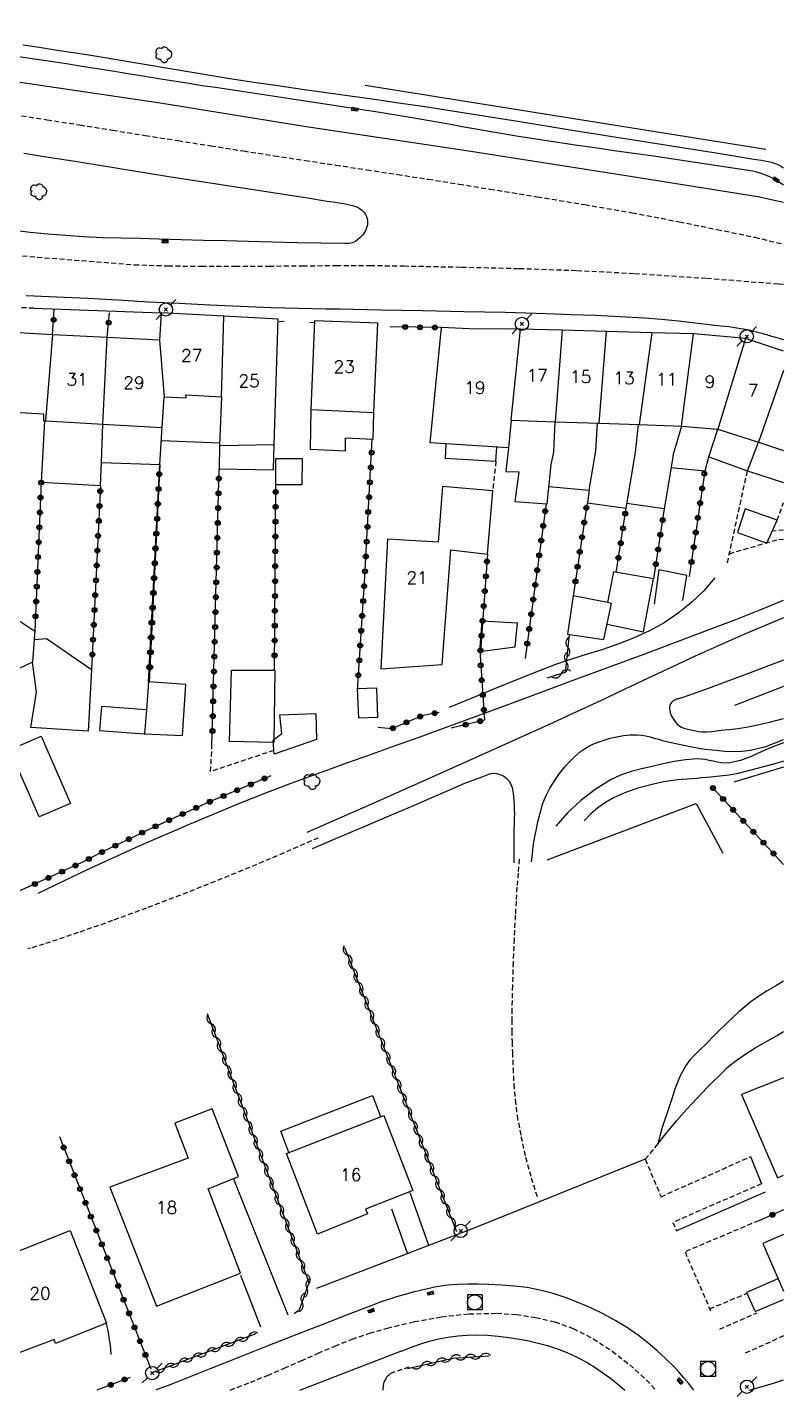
# Model space of a CAD drawing. Header units: millimetres. Extents: x 145000 to 146000, y 142999 to 144002.
# Drawn here: x 145923.7 to 146000, y 142999.3 to 143137.5 of the extents above; entities that cross this region are included whole.
import ezdxf
from ezdxf.enums import TextEntityAlignment as Align

# ---------------------------------------------------------------- set-up
doc = ezdxf.new("R2010")
doc.units = ezdxf.units.MM
doc.linetypes.add('DASHED', pattern=[0.75, 0.5, -0.25])
doc.layers.get('0').update_dxf_attribs({"linetype": 'CONTINUOUS'})
for name, color, linetype in [('W0001', 6, 'DASHED'), ('W0006', 2, 'CONTINUOUS'), ('W0008', 7, 'CONTINUOUS'), ('W0014', 7, 'CONTINUOUS'), ('W0017', 7, 'CONTINUOUS'), ('W0070', 7, 'DASHED'), ('W0071', 7, 'CONTINUOUS'), ('W0101', 7, 'CONTINUOUS'), ('W0104', 1, 'CONTINUOUS'), ('W0112', 1, 'DASHED'), ('W0211', 2, 'CONTINUOUS'), ('W0214', 2, 'CONTINUOUS'), ('W0300', 7, 'CONTINUOUS'), ('W0310', 3, 'CONTINUOUS'), ('W0323', 7, 'CONTINUOUS'), ('W0333', 7, 'CONTINUOUS'), ('W0401', 7, 'CONTINUOUS'), ('W0420', 7, 'CONTINUOUS'), ('W0473', 7, 'CONTINUOUS'), ('W0991', 7, 'CONTINUOUS'), ('W1102', 7, 'CONTINUOUS')]:
    doc.layers.add(name, color=color, linetype=linetype)
doc.styles.get("Standard").update_dxf_attribs({"font": 'romans.shx', "width": 0.85})

# ---------------------------------------------------------------- blocks, each defined once
blk = doc.blocks.new('T401')
for p, q in [((-0.3, 0.3), (0, 0.3)), ((-0.3, -0.25), (-0.3, 0.3)), ((-0.3, 0.15), (0, 0.15)), ((-0.3, 0), (0, 0)), ((0, 0.3), (0, -0.25)), ((-0.3, -0.15), (0, -0.15)), ((-0.3, -0.25), (-0.3, -0.3)), ((-0.3, -0.3), (0, -0.3)), ((0, -0.3), (0, -0.25))]:
    blk.add_line(p, q)
blk = doc.blocks.new('T300')
for p, q in [((-0.8, 0.51), (-0.86, 0.34)), ((-0.86, 0.34), (-0.86, 0.17)), ((-0.86, 0.17), (-0.74, 0.06)), ((-0.69, 0.63), (-0.8, 0.51)), ((-0.8, -0.06), (-0.74, 0.06)), ((-0.74, 0.06), (-0.69, 0.11)), ((-0.57, 0.69), (-0.69, 0.63)), ((-0.46, 0.69), (-0.57, 0.69)), ((-0.29, 0.63), (-0.46, 0.69)), ((-0.29, 0.63), (-0.17, 0.74)), ((-0.23, 0.57), (-0.29, 0.63)), ((-0.17, 0.74), (-0.06, 0.8)), ((-0.06, 0.8), (0.06, 0.8)), ((0.06, 0.8), (0.23, 0.74)), ((0.23, 0.74), (0.34, 0.63)), ((0.34, 0.63), (0.4, 0.51)), ((0.46, 0.46), (0.34, 0.46)), ((0.4, 0.51), (0.4, 0.46)), ((0.57, 0.4), (0.46, 0.46)), ((0.57, 0.4), (0.69, 0.29)), ((0.69, 0.29), (0.74, 0.17)), ((0.74, 0.06), (0.69, -0.17)), ((0.74, 0.17), (0.74, 0.06)), ((-0.8, -0.17), (-0.8, -0.06)), ((-0.8, -0.23), (-0.8, -0.17)), ((-0.74, -0.34), (-0.8, -0.23)), ((-0.69, -0.4), (-0.74, -0.34)), ((-0.51, -0.46), (-0.69, -0.4)), ((-0.4, -0.46), (-0.51, -0.46)), ((-0.4, -0.46), (-0.34, -0.46)), ((-0.34, -0.46), (-0.34, -0.4)), ((-0.34, -0.51), (-0.34, -0.46)), ((-0.29, -0.63), (-0.34, -0.51)), ((-0.17, -0.74), (-0.29, -0.63)), ((-0.06, -0.8), (-0.17, -0.74)), ((0.06, -0.8), (-0.06, -0.8)), ((0.17, -0.74), (0.06, -0.8)), ((0.23, -0.69), (0.17, -0.74)), ((0.29, -0.46), (0.23, -0.46)), ((0.29, -0.63), (0.23, -0.69)), ((0.46, -0.4), (0.29, -0.46)), ((0.34, -0.51), (0.29, -0.63)), ((0.34, -0.51), (0.34, -0.46)), ((0.57, -0.34), (0.46, -0.4)), ((0.63, -0.29), (0.57, -0.34)), ((0.69, -0.17), (0.63, -0.29))]:
    blk.add_line(p, q)
blk = doc.blocks.new('T473')
for p, q in [((-0.166667, 0.166667), (0.166667, -0.166667)), ((-0.166667, -0.166667), (0.166667, 0.166667)), ((0.500001, 0.500001), (1.000002, 1.000002)), ((-1.000002, -1.000002), (-0.500001, -0.500001))]:
    blk.add_line(p, q)
blk.add_ellipse((0, 0), major_axis=(0.471405, 0.471405), ratio=1, start_param=5.4977871438, end_param=11.780972451)
blk = doc.blocks.new('T420')
for p, q in [((0.75, 0.75), (-0.75, 0.75)), ((-0.75, 0.75), (-0.75, -0.75)), ((0.75, 0.75), (0.75, -0.75)), ((0.75, -0.75), (-0.75, -0.75))]:
    blk.add_line(p, q)
blk.add_ellipse((0, 0), major_axis=(-0.53, 0.53), ratio=1, start_param=3.926991, end_param=10.210176)
blk = doc.blocks.new('t323o')
at = {"color": 0, "linetype": 'Continuous'}
for radius in [0.25, 0.15]:
    blk.add_circle((0, 0), radius, dxfattribs=at)
blk = doc.blocks.new('t310o')
at = {"color": 0, "linetype": 'Continuous'}
for centre, start, end in [((-0.5, 0.38), 216.8699, 323.1304), ((0.5, -0.37), 36.8699, 143.1303)]:
    blk.add_arc(centre, 0.625, start, end, dxfattribs=at)

msp = doc.modelspace()

# ---------------------------------------------------------------- linework, layer by layer
at = {"layer": 'W0001'}
for points in [[(145922.36, 143128.73), (145925.66, 143128.21), (145928.97, 143127.69), (145932.27, 143127.16), (145935.58, 143126.63), (145938.88, 143126.11), (145942.19, 143125.58), (145945.49, 143125.06), (145948.6, 143124.58), (145951.71, 143124.1), (145954.82, 143123.63), (145957.93, 143123.16), (145961.04, 143122.69), (145964.14, 143122.21), (145967.25, 143121.72), (145970.36, 143121.21), (145975.14, 143120.44), (145979.93, 143119.65), (145984.71, 143118.83), (145989.48, 143117.91), (145993.28, 143117.14), (145997.08, 143116.35), (146000, 143115.66)], [(145914.95, 143115.11), (145934.47, 143113.58), (145937.87, 143113.47), (145941.27, 143113.42), (145944.67, 143113.42), (145948.07, 143113.44), (145951.46, 143113.47), (145954.86, 143113.5), (145958.26, 143113.5), (145961.66, 143113.46), (145967.49, 143113.34), (145973.32, 143113.2), (145979.14, 143113), (145984.96, 143112.7), (145992.24, 143112.22), (145999.5, 143111.65), (146000, 143111.6)], [(145944.16, 143000), (145946.19, 143000.79), (145947.91, 143001.49), (145949.61, 143002.22), (145951.31, 143002.97), (145953.01, 143003.72), (145954.72, 143004.45), (145956.46, 143005.13), (145958.22, 143005.74), (145960.01, 143006.26), (145962.72, 143006.91), (145965.47, 143007.4), (145968.25, 143007.7), (145971.05, 143007.75), (145973.02, 143007.62), (145974.97, 143007.34), (145976.9, 143006.88), (145978.76, 143006.21), (145980.79, 143005.19), (145982.7, 143003.94), (145984.47, 143002.54), (145986.14, 143001.02), (145987.1, 143000)]]:
    msp.add_lwpolyline(points, dxfattribs=at)
at = {"layer": 'W0006'}
for points in [[(145996.89, 143123.03), (145994.88, 143123.34), (145992.87, 143123.64), (145990.86, 143123.93), (145988.84, 143124.23), (145986.87, 143124.52), (145984.89, 143124.8), (145982.91, 143125.08), (145980.94, 143125.37), (145978.96, 143125.65), (145976.98, 143125.94), (145975.01, 143126.24), (145973.04, 143126.55), (145971.67, 143126.78), (145970.3, 143127.01), (145968.94, 143127.25), (145967.57, 143127.5), (145966.21, 143127.75), (145964.85, 143127.99), (145963.48, 143128.23), (145962.12, 143128.46), (145959.25, 143128.93), (145956.37, 143129.38), (145953.5, 143129.83), (145950.62, 143130.27), (145949.3, 143130.47), (145947.97, 143130.67), (145946.64, 143130.87), (145945.31, 143131.06), (145943.98, 143131.26), (145942.65, 143131.45), (145941.33, 143131.65), (145940, 143131.86), (145938.45, 143132.1), (145936.9, 143132.35), (145935.35, 143132.6), (145933.81, 143132.85), (145932.26, 143133.1), (145930.71, 143133.35), (145929.16, 143133.6), (145927.61, 143133.84), (145924.4, 143134.33), (145921.19, 143134.81)], [(146000, 143121.6), (145999.9, 143121.68), (145999.75, 143121.78), (145999.59, 143121.89), (145999.44, 143121.99), (145999.28, 143122.08), (145999.01, 143122.24), (145998.73, 143122.38), (145998.45, 143122.51), (145998.16, 143122.63), (145997.85, 143122.75), (145997.53, 143122.86), (145997.21, 143122.95), (145996.89, 143123.03)]]:
    msp.add_lwpolyline(points, dxfattribs=at)
at = {"layer": 'W0008'}
for points in [[(145777.73, 143119.29), (145788.9, 143123.86), (145803.39, 143129.37), (145811.75, 143132.11), (145820.04, 143134.46), (145830.02, 143136.54), (145838.69, 143137.82), (145848.97, 143138.81), (145860.12, 143139.35), (145871.98, 143138.89), (145880.19, 143138.16), (145890.17, 143136.98), (145898.82, 143135.75), (145910.61, 143133.9), (145922.71, 143132.03), (145937.08, 143129.91), (145951.62, 143127.58), (145967.99, 143125.1), (145984.12, 143122.58), (145997.39, 143120.47), (146000, 143119.89)], [(145923.33, 143124.85), (145925.8, 143124.45), (145928.27, 143124.05), (145930.75, 143123.65), (145933.22, 143123.25), (145935.7, 143122.86), (145938.17, 143122.46), (145940.14, 143122.16), (145942.11, 143121.85), (145944.08, 143121.54), (145946.05, 143121.24), (145948.02, 143120.94), (145949.99, 143120.63), (145951.96, 143120.32), (145953.93, 143120), (145954.53, 143119.91), (145955.14, 143119.82), (145955.74, 143119.72), (145956.34, 143119.6), (145956.49, 143119.56), (145956.64, 143119.52), (145956.79, 143119.47), (145956.93, 143119.42), (145957.06, 143119.35), (145957.18, 143119.28), (145957.29, 143119.2), (145957.39, 143119.11), (145957.54, 143118.97), (145957.69, 143118.82), (145957.81, 143118.65), (145957.91, 143118.46), (145957.97, 143118.25), (145958, 143118.04), (145958.01, 143117.82), (145957.99, 143117.61), (145957.95, 143117.4), (145957.88, 143117.19), (145957.79, 143117), (145957.67, 143116.81), (145957.49, 143116.55), (145957.28, 143116.32), (145957.04, 143116.11), (145956.78, 143115.93), (145956.62, 143115.85), (145956.45, 143115.8), (145956.28, 143115.76), (145956.1, 143115.73), (145956.02, 143115.73), (145955.93, 143115.73), (145955.85, 143115.73), (145955.76, 143115.73), (145953.32, 143115.75), (145950.87, 143115.8), (145948.42, 143115.87), (145945.98, 143115.93), (145943.72, 143115.98), (145941.47, 143116.04), (145939.21, 143116.09), (145936.96, 143116.16), (145935.06, 143116.21), (145933.16, 143116.25), (145931.25, 143116.31), (145929.35, 143116.41), (145927.55, 143116.53), (145925.75, 143116.67), (145923.95, 143116.84), (145922.15, 143117.08)], [(145961.42, 143003.94), (145962.34, 143004.31), (145963.28, 143004.64), (145964.24, 143004.93), (145965.21, 143005.16), (145966.15, 143005.34), (145967.11, 143005.47), (145968.06, 143005.56), (145969.03, 143005.59), (145970.11, 143005.55), (145971.2, 143005.46), (145972.27, 143005.31), (145973.35, 143005.14), (145974.29, 143004.96), (145975.23, 143004.75), (145976.16, 143004.5), (145977.07, 143004.2), (145977.87, 143003.9), (145978.65, 143003.55), (145979.41, 143003.18), (145980.16, 143002.77), (145980.97, 143002.28), (145981.76, 143001.76), (145982.53, 143001.21), (145983.27, 143000.61), (145983.96, 143000)]]:
    msp.add_lwpolyline(points, dxfattribs=at)
at = {"layer": 'W0014'}
for points in [[(145923.25, 143135.76), (145924.86, 143135.52), (145926.47, 143135.28), (145928.08, 143135.03), (145929.69, 143134.79), (145931.3, 143134.53), (145932.9, 143134.27), (145934.5, 143134), (145936.1, 143133.73), (145937.7, 143133.45), (145939.3, 143133.18), (145940.9, 143132.91), (145942.5, 143132.64), (145944.1, 143132.39), (145946.53, 143132.02), (145948.96, 143131.66), (145951.4, 143131.31), (145953.84, 143130.97), (145956.27, 143130.63), (145958.71, 143130.28), (145961.14, 143129.93), (145963.58, 143129.57), (145968.47, 143128.81), (145973.37, 143128.02), (145978.26, 143127.23), (145983.15, 143126.44), (145986.56, 143125.9), (145989.97, 143125.37), (145993.38, 143124.83), (145996.78, 143124.27), (145997.28, 143124.19), (145997.78, 143124.12), (145998.28, 143124.03), (145998.77, 143123.92), (145999.01, 143123.84), (145999.25, 143123.76), (145999.48, 143123.67), (145999.7, 143123.55), (146000, 143123.37)], [(145923.25, 143135.76), (145924.86, 143135.52), (145926.47, 143135.28), (145928.08, 143135.03), (145929.69, 143134.79), (145931.3, 143134.53), (145932.9, 143134.27), (145934.5, 143134), (145936.1, 143133.73), (145937.7, 143133.45), (145939.3, 143133.18), (145940.9, 143132.91), (145942.5, 143132.64), (145944.1, 143132.39), (145946.53, 143132.02), (145948.96, 143131.66), (145951.4, 143131.31), (145953.84, 143130.97), (145956.27, 143130.63), (145958.71, 143130.28), (145961.14, 143129.93), (145963.58, 143129.57), (145968.47, 143128.81), (145973.37, 143128.02), (145978.26, 143127.23), (145983.15, 143126.44), (145986.56, 143125.9), (145989.97, 143125.37), (145993.38, 143124.83), (145996.78, 143124.27), (145997.28, 143124.19), (145997.78, 143124.12), (145998.28, 143124.03), (145998.77, 143123.92), (145999.01, 143123.84), (145999.25, 143123.76), (145999.48, 143123.67), (145999.7, 143123.55), (146000, 143123.37)], [(145923.56, 143110.49), (145926.65, 143110.35), (145929.74, 143110.19), (145932.82, 143110.02), (145935.91, 143109.85), (145939, 143109.69), (145942.09, 143109.53), (145945.18, 143109.39), (145948.27, 143109.27), (145949.66, 143109.23), (145951.04, 143109.19), (145952.43, 143109.17), (145953.82, 143109.14), (145955.21, 143109.12), (145956.6, 143109.1), (145957.98, 143109.07), (145959.37, 143109.04), (145963.55, 143108.96), (145967.72, 143108.87), (145971.9, 143108.78), (145976.07, 143108.65), (145978.55, 143108.57), (145981.02, 143108.48), (145983.5, 143108.37), (145985.97, 143108.22), (145987.68, 143108.08), (145989.38, 143107.9), (145991.09, 143107.71), (145992.79, 143107.51), (145993.62, 143107.42), (145994.46, 143107.33), (145995.29, 143107.22), (145996.12, 143107.08), (145996.54, 143107), (145996.97, 143106.89), (145997.39, 143106.78), (145997.81, 143106.67), (145997.97, 143106.62), (145998.13, 143106.58), (145998.29, 143106.53), (145998.44, 143106.48), (145998.6, 143106.43), (145998.76, 143106.38), (145998.92, 143106.33), (145999.08, 143106.29), (146000, 143106.03)], [(145924.34, 143109.19), (145937.17, 143108.72)], [(145986.03, 143023.3), (145968.85, 143016.39), (145952.86, 143010.24)], [(145990.93, 143000), (145990.84, 143000.12), (145990.39, 143000.71), (145989.91, 143001.28), (145989.42, 143001.83), (145988.91, 143002.37), (145988.07, 143003.2), (145987.21, 143004.01), (145986.31, 143004.78), (145985.37, 143005.51), (145984.23, 143006.29), (145983.06, 143007), (145981.85, 143007.67), (145980.61, 143008.27), (145979.34, 143008.82), (145978.05, 143009.32), (145976.73, 143009.75), (145975.39, 143010.1), (145974.11, 143010.34), (145972.82, 143010.49), (145971.52, 143010.59), (145970.23, 143010.65), (145969.19, 143010.69), (145968.16, 143010.7), (145967.12, 143010.67), (145966.08, 143010.59), (145965.42, 143010.5), (145964.76, 143010.38), (145964.1, 143010.23), (145963.45, 143010.08), (145962.61, 143009.87), (145961.77, 143009.64), (145960.94, 143009.4), (145960.11, 143009.15), (145959.8, 143009.05), (145959.49, 143008.94), (145959.18, 143008.83), (145958.87, 143008.71)], [(145958.87, 143008.71), (145956.06, 143007.62), (145953.24, 143006.53), (145950.43, 143005.43), (145947.62, 143004.33), (145946.26, 143003.8), (145944.91, 143003.26), (145943.56, 143002.72), (145942.2, 143002.19), (145940.85, 143001.65), (145939.49, 143001.11), (145938.14, 143000.58), (145936.79, 143000.05), (145936.67, 143000)], [(145951.16, 143000), (145961.42, 143003.95)]]:
    msp.add_lwpolyline(points, dxfattribs=at)
at = {"layer": 'W0017'}
for points in [[(145950, 143007.56), (145944.48, 143021.36)], [(145964.2, 143014.58), (145962.3, 143019.9)], [(145989.17, 143016.08), (145998.16, 143020)], [(145960.43, 143018.28), (145962.05, 143013.77)], [(145945.18, 143011.6), (145947.2, 143006.38)], [(145932.15, 143003.61), (145932.09, 143004.17), (145932.02, 143004.73), (145931.94, 143005.29), (145931.85, 143005.84), (145931.79, 143006.14), (145931.72, 143006.43), (145931.65, 143006.72), (145931.58, 143007.02)], [(145996.53, 143000), (145997.36, 143000.23), (145998.98, 143000.71), (146000, 143001.03)]]:
    msp.add_lwpolyline(points, dxfattribs=at)
at = {"layer": 'W0070'}
for points in [[(145953.03, 143055.72), (145949.58, 143054.21), (145946.11, 143052.75), (145942.62, 143051.33), (145939.12, 143049.95), (145935.7, 143048.65), (145932.27, 143047.39), (145928.81, 143046.17), (145925.35, 143045.01), (145923.99, 143044.59), (145923.74, 143044.52)], [(145973.32, 143053.57), (145973.2, 143052.16), (145973.09, 143050.75), (145973, 143049.33), (145972.92, 143047.92), (145972.8, 143045.55), (145972.7, 143043.19), (145972.63, 143040.82), (145972.58, 143038.45), (145972.57, 143037.36), (145972.57, 143036.26), (145972.59, 143035.16), (145972.63, 143034.07), (145972.69, 143032.47), (145972.77, 143030.88), (145972.9, 143029.29), (145973.1, 143027.7), (145973.49, 143025.6), (145973.96, 143023.51), (145974.52, 143021.44), (145975.17, 143019.39)]]:
    msp.add_lwpolyline(points, dxfattribs=at)
at = {"layer": 'W0071'}
for points in [[(146000, 143077.94), (145995.99, 143076.25), (145993.55, 143075.18), (145991.13, 143074.09), (145988.72, 143072.97), (145986.32, 143071.84), (145983.92, 143070.7), (145981.52, 143069.57), (145979.11, 143068.45), (145976.7, 143067.34), (145970.51, 143064.54), (145964.31, 143061.77), (145958.1, 143059.01), (145951.88, 143056.28)], [(146000, 143073.68), (145998.91, 143073.25), (145996.64, 143072.38), (145994.37, 143071.54), (145992.1, 143070.72), (145989.82, 143069.9), (145989.71, 143069.87), (145989.61, 143069.84), (145989.5, 143069.81), (145989.4, 143069.78), (145989.29, 143069.75), (145989.19, 143069.72), (145989.09, 143069.67), (145988.99, 143069.62), (145988.87, 143069.55), (145988.76, 143069.47), (145988.66, 143069.37), (145988.58, 143069.25), (145988.52, 143069.09), (145988.49, 143068.91), (145988.49, 143068.74), (145988.51, 143068.58), (145988.54, 143068.41), (145988.59, 143068.24), (145988.66, 143068.09), (145988.74, 143067.93), (145988.88, 143067.7), (145989.04, 143067.47), (145989.22, 143067.25), (145989.43, 143067.07), (145989.68, 143066.92), (145989.94, 143066.82), (145990.21, 143066.74), (145990.48, 143066.67), (145990.8, 143066.59), (145991.11, 143066.53), (145991.43, 143066.48), (145991.76, 143066.45), (145992.24, 143066.45), (145992.73, 143066.48), (145993.21, 143066.53), (145993.69, 143066.59), (145994.54, 143066.68), (145995.38, 143066.78), (145996.22, 143066.91), (145997.06, 143067.06), (145998.57, 143067.4), (146000, 143067.78)], [(146000, 143073.68), (145998.91, 143073.25), (145996.64, 143072.38), (145994.37, 143071.54), (145992.1, 143070.72), (145989.82, 143069.9), (145989.71, 143069.87), (145989.61, 143069.84), (145989.5, 143069.81), (145989.4, 143069.78), (145989.29, 143069.75), (145989.19, 143069.72), (145989.09, 143069.67), (145988.99, 143069.62), (145988.87, 143069.55), (145988.76, 143069.47), (145988.66, 143069.37), (145988.58, 143069.25), (145988.52, 143069.09), (145988.49, 143068.91), (145988.49, 143068.74), (145988.51, 143068.58), (145988.54, 143068.41), (145988.59, 143068.24), (145988.66, 143068.09), (145988.74, 143067.93), (145988.88, 143067.7), (145989.04, 143067.47), (145989.22, 143067.25), (145989.43, 143067.07), (145989.68, 143066.92), (145989.94, 143066.82), (145990.21, 143066.74), (145990.48, 143066.67), (145990.8, 143066.59), (145991.11, 143066.53), (145991.43, 143066.48), (145991.76, 143066.45), (145992.24, 143066.45), (145992.73, 143066.48), (145993.21, 143066.53), (145993.69, 143066.59), (145994.54, 143066.68), (145995.38, 143066.78), (145996.22, 143066.91), (145997.06, 143067.06), (145998.57, 143067.4), (146000, 143067.78)], [(145974.56, 143053.31), (145974.64, 143054.1), (145974.74, 143054.9), (145974.87, 143055.69), (145975.02, 143056.48), (145975.21, 143057.36), (145975.42, 143058.24), (145975.68, 143059.12), (145976.01, 143059.96), (145976.41, 143060.75), (145976.87, 143061.5), (145977.37, 143062.22), (145977.93, 143062.91), (145978.41, 143063.45), (145978.93, 143063.96), (145979.49, 143064.44), (145980.1, 143064.86), (145980.67, 143065.16), (145981.26, 143065.41), (145981.88, 143065.61), (145982.49, 143065.79), (145983.16, 143065.94), (145983.84, 143066.07), (145984.53, 143066.15), (145985.23, 143066.15), (145985.67, 143066.11), (145986.1, 143066.04), (145986.53, 143065.94), (145986.95, 143065.81), (145987.37, 143065.69), (145987.79, 143065.56), (145988.21, 143065.45), (145988.64, 143065.35), (145989.77, 143065.12), (145990.9, 143064.89), (145992.04, 143064.7), (145993.18, 143064.57), (145994.04, 143064.5), (145994.91, 143064.46), (145995.78, 143064.47), (145996.65, 143064.57), (145998.22, 143064.97), (145999.75, 143065.55), (146000, 143065.67)], [(145952.47, 143054.66), (145955.04, 143055.76), (145957.61, 143056.86), (145960.18, 143057.95), (145962.75, 143059.04), (145964.44, 143059.78), (145966.13, 143060.53), (145967.83, 143061.26), (145969.57, 143061.89), (145969.91, 143062.02), (145970.26, 143062.15), (145970.63, 143062.25), (145971.02, 143062.24), (145971.4, 143062.14), (145971.76, 143061.96), (145972.07, 143061.72), (145972.32, 143061.41), (145972.6, 143060.83), (145972.72, 143060.2), (145972.76, 143059.57), (145972.79, 143058.97), (145972.82, 143058.58), (145972.83, 143058.18), (145972.82, 143057.79), (145972.81, 143057.4), (145972.8, 143057.01), (145972.78, 143056.62), (145972.77, 143056.23), (145972.76, 143055.84), (145972.76, 143055.18), (145972.76, 143054.53), (145972.76, 143053.88), (145972.76, 143053.22)]]:
    msp.add_lwpolyline(points, dxfattribs=at)
at = {"layer": 'W0101'}
for points in [[(145937.17, 143108.72), (145937.02, 143105.95)], [(145943.49, 143108.38), (145937.17, 143108.72)], [(145948.99, 143108.08), (145943.49, 143108.38)], [(145948.6, 143095.43), (145948.99, 143108.08)], [(145926.24, 143106.52), (145919.85, 143106.86), (145919.27, 143098.87), (145925.32, 143098.52), (145925.29, 143097.83), (145925.54, 143097.82)], [(145952.67, 143107.92), (145952.28, 143098.96), (145958.66, 143098.66)], [(145959.04, 143107.69), (145952.67, 143107.92)], [(145958.66, 143098.66), (145959.04, 143107.69)], [(145972.2, 143095.09), (145964.33, 143095.6), (145965.46, 143107.23)], [(145973.4, 143107.06), (145968.3, 143107.12), (145965.46, 143107.23)], [(145977.66, 143106.96), (145973.42, 143107.08), (145973.4, 143107.06)], [(145982.12, 143106.84), (145977.66, 143106.96)], [(145986.71, 143106.71), (145982.12, 143106.84)], [(145990.95, 143106.59), (145986.71, 143106.71)], [(145931.74, 143106.23), (145926.24, 143106.52)], [(145937.02, 143105.95), (145931.74, 143106.23)], [(145996.14, 143106.12), (145990.95, 143106.59)], [(146000, 143104.87), (145996.14, 143106.12)], [(145931.29, 143097.48), (145937.29, 143097.14), (145937.48, 143100.24)], [(145937.48, 143100.24), (145939.71, 143100.14), (145939.66, 143100.45), (145943.26, 143100.24)], [(145943.26, 143100.24), (145943.08, 143095.35)], [(145925.54, 143097.82), (145931.29, 143097.48)], [(145972.49, 143097.88), (145972.22, 143095.09)], [(145972.48, 143097.88), (145976.94, 143097.73)], [(145976.94, 143097.73), (145981.37, 143097.58)], [(145981.37, 143097.58), (145985.41, 143097.45)], [(145985.41, 143097.45), (145989.71, 143097.3)], [(145989.71, 143097.3), (145993.36, 143096.98)], [(145993.36, 143096.98), (145997.45, 143095.66)], [(145997.45, 143095.66), (146000, 143094.84)], [(145943.08, 143095.35), (145948.6, 143095.43)], [(146000, 143031.53), (145995.75, 143029.82)], [(145995.75, 143029.82), (145999.38, 143021.42), (146000, 143021.69)], [(146000, 143015.72), (145997.89, 143014.79), (146000, 143009.98)]]:
    msp.add_lwpolyline(points, dxfattribs=at)
for points in [[(145970.64, 143090.77), (145965.58, 143091.21), (145965.15, 143085.59), (145960.01, 143085.87), (145959.36, 143072.79), (145965.54, 143073.23), (145966.4, 143084.79), (145970.12, 143084.36)], [(145932, 143020.48), (145936.72, 143008.47), (145945.18, 143011.79), (145941.94, 143020.33), (145945, 143021.57), (145942.34, 143028.4), (145938.57, 143026.95), (145939.9, 143023.41)], [(145949.82, 143023.89), (145959.64, 143027.73), (145962.59, 143020.14), (145957.79, 143018.27), (145958, 143017.79), (145952.96, 143015.73)], [(145928, 143016.1), (145931.66, 143006.76), (145926.53, 143004.71), (145926.38, 143005.12), (145921.95, 143003.44), (145921.45, 143004.78), (145921.09, 143004.7), (145919.69, 143008.11), (145920.02, 143008.3), (145918.4, 143012.32)]]:
    msp.add_lwpolyline(points, close=True, dxfattribs=at)
at = {"layer": 'W0104'}
for points in [[(145952.28, 143098.96), (145952.21, 143094.97), (145955.8, 143094.81), (145955.8, 143096.1), (145958.56, 143095.98)], [(145958.56, 143095.98), (145958.66, 143098.66)], [(145925.42, 143097.8), (145925.07, 143091.64), (145931.06, 143091.29), (145931.15, 143093.62), (145937.04, 143093.43), (145937.29, 143097.14)], [(145931.15, 143093.62), (145931.29, 143097.48)], [(145972.22, 143095.09), (145971.98, 143092.7), (145973.27, 143092.69), (145972.87, 143089.67), (145976.13, 143089.44), (145976.53, 143093.43), (145976.81, 143094.66), (145976.94, 143097.73)], [(145976.3, 143091.18), (145980.37, 143090.83), (145981.04, 143094.79), (145981.23, 143097.59)], [(145980.37, 143090.83), (145980.2, 143089.54), (145984.1, 143089), (145985.05, 143094.62), (145985.36, 143097.45)], [(145989.71, 143097.3), (145988.83, 143094.34), (145988.84, 143094.35), (145987.96, 143088.94), (145984.18, 143089.48)], [(145988.64, 143093.12), (145992.07, 143092.78), (145992.45, 143094.18), (145993.36, 143096.98)], [(145937.2, 143095.84), (145943.09, 143095.62)], [(145992.45, 143094.18), (145996.34, 143092.77), (145997.45, 143095.66)], [(145943.08, 143095.35), (145943.08, 143095.34), (145943.03, 143092.97), (145948.53, 143092.89), (145948.6, 143095.43)], [(145965.92, 143095.49), (145965.84, 143094.05)], [(145965.84, 143094.05), (145970.96, 143093.74), (145971.06, 143095.16)], [(145996.34, 143092.77), (146000, 143091.6)], [(145986.31, 143078.87), (145986.87, 143081.88), (145982.82, 143082.57), (145982.23, 143079.5), (145978.77, 143080.15), (145978.18, 143076.28), (145981.86, 143075.77), (145982.64, 143079.38)], [(145989.83, 143079.69), (145990.23, 143082.21), (145987.42, 143082.78), (145986.93, 143079.33)], [(145982.64, 143079.38), (145982.23, 143079.5)], [(145982.19, 143077.3), (145985.86, 143076.54), (145986.31, 143078.87)], [(145924.37, 143075.77), (145925.62, 143075.84), (145930.16, 143072.74), (145929.83, 143066.5), (145924.04, 143066.86), (145924.6, 143070.43), (145924.21, 143073.47)], [(145935.71, 143068.64), (145935.5, 143066.25), (145935.43, 143066.2)], [(145950.08, 143023.99), (145949.26, 143026.14), (145958.52, 143029.73), (145959.33, 143027.6)], [(145999.43, 143011.24), (145996.27, 143009.85), (145997.12, 143007.95), (146000, 143009.15)]]:
    msp.add_lwpolyline(points, dxfattribs=at)
for points in [[(145948.74, 143091.38), (145948.75, 143094.03), (145951.4, 143094.02), (145951.39, 143091.37)], [(145999.35, 143087.79), (145996.13, 143088.93), (145995.34, 143086.55), (145998.32, 143085.49)], [(145919.94, 143079.57), (145924.44, 143076.59), (145924.37, 143075.77), (145924.21, 143073.47), (145922.29, 143072.57), (145917.51, 143075.81)], [(145973.15, 143077.42), (145969.56, 143077.61), (145969.3, 143074.55), (145972.9, 143075.01)], [(145948.64, 143072.65), (145948.54, 143065.37), (145944.09, 143065.47), (145944.27, 143072.66)], [(145930.96, 143066.57), (145935.48, 143066.25), (145935.5, 143066.25), (145939.33, 143066.07), (145939.67, 143071.22), (145935.91, 143071.47), (145935.71, 143068.64), (145931.17, 143069)], [(145959.06, 143067.92), (145958.94, 143070.84), (145956.96, 143070.77), (145957.08, 143067.84)], [(145948.6, 143064.19), (145948.48, 143065.59), (145949.37, 143066.26), (145949.15, 143068.14), (145952.79, 143068.28), (145952.87, 143065.66)], [(145925.08, 143066), (145928.02, 143059.22), (145924.86, 143057.85), (145921.92, 143064.63)]]:
    msp.add_lwpolyline(points, close=True, dxfattribs=at)
at = {"layer": 'W0112'}
for points in [[(145924.33, 143109.19), (145917.53, 143109.46), (145916.48, 143108.06), (145916.33, 143106.83)], [(145949.6, 143107.84), (145948.98, 143107.82)], [(145952.62, 143107.7), (145952.17, 143107.74)], [(145970.96, 143093.74), (145970.64, 143090.79)], [(145996.32, 143092.77), (145994.29, 143083.49)], [(145999.35, 143087.79), (146000, 143089.58)], [(146000, 143086.78), (145998.86, 143086.69)], [(146000, 143085.86), (145999.29, 143085.79), (145994.48, 143084.38)], [(145948.55, 143064.56), (145942.17, 143062.44), (145942.31, 143065.02)], [(145987.3, 143024.85), (145986.03, 143023.3), (145987.63, 143019.51)], [(145987.64, 143019.52), (145996.66, 143023.56)], [(145997.76, 143020.82), (145988.82, 143016.92)], [(145988.83, 143016.93), (145989.18, 143016.08)], [(145997.49, 143017.1), (145990.05, 143013.96)], [(145990.05, 143013.95), (145992.64, 143007.97)], [(145992.54, 143008.21), (145996.3, 143009.77)], [(145993.55, 143006.15), (145997.33, 143007.8)], [(146000, 143005.47), (145995.9, 143003.62)], [(145960.48, 143001.74), (145960.29, 143001.63), (145960.12, 143001.49), (145959.97, 143001.33), (145959.84, 143001.15), (145959.72, 143000.92), (145959.63, 143000.67), (145959.58, 143000.41), (145959.55, 143000.15), (145959.55, 143000)], [(145962.18, 143002.31), (145960.46, 143001.74)]]:
    msp.add_lwpolyline(points, dxfattribs=at)
at = {"layer": 'W0211'}
for points in [[(145924.77, 143050.17), (145929.82, 143052.57), (145934.91, 143054.89), (145940.03, 143057.13), (145945.2, 143059.27), (145947.75, 143060.29), (145950.31, 143061.26), (145952.88, 143062.21), (145955.46, 143063.14), (145958.04, 143064.06), (145960.63, 143064.98), (145963.21, 143065.91), (145965.78, 143066.85), (145972.46, 143069.31), (145979.14, 143071.77), (145985.81, 143074.25), (145992.48, 143076.76), (145995.17, 143077.79), (145997.86, 143078.85), (146000, 143079.71)], [(146000, 143065.33), (145998.74, 143064.84), (145997.73, 143064.41), (145996.72, 143063.94), (145995.66, 143063.54), (145994.57, 143063.3), (145994.14, 143063.28), (145993.72, 143063.31), (145993.31, 143063.38), (145992.9, 143063.46), (145992.49, 143063.55), (145992.09, 143063.63), (145991.67, 143063.69), (145991.26, 143063.7), (145990.11, 143063.62), (145988.97, 143063.45), (145987.85, 143063.21), (145986.74, 143062.95), (145985.67, 143062.69), (145984.6, 143062.42), (145983.54, 143062.07), (145982.54, 143061.6), (145980.99, 143060.63), (145979.54, 143059.52), (145978.21, 143058.28), (145977.01, 143056.91)], [(145987.3, 143024.85), (145988.26, 143026.03), (145989.24, 143027.2), (145990.24, 143028.34), (145991.26, 143029.47), (145991.8, 143030.05), (145992.35, 143030.62), (145992.91, 143031.18), (145993.48, 143031.73), (145993.87, 143032.1), (145994.25, 143032.48), (145994.65, 143032.84), (145995.07, 143033.18), (145996.08, 143033.88), (145997.14, 143034.53), (145998.21, 143035.14), (145999.27, 143035.76), (146000, 143036.19)]]:
    msp.add_lwpolyline(points, dxfattribs=at)
at = {"layer": 'W0214'}
for points in [[(146000, 143063.49), (145999.11, 143063.19), (145995.42, 143062.22), (145994.5, 143062.06), (145993.57, 143061.95), (145992.64, 143061.87), (145991.71, 143061.78), (145991.23, 143061.73), (145990.75, 143061.69), (145990.27, 143061.66), (145989.79, 143061.63), (145989.31, 143061.59), (145988.83, 143061.54), (145988.35, 143061.47), (145987.88, 143061.39), (145986.59, 143061.1), (145985.3, 143060.76), (145984.04, 143060.33), (145982.83, 143059.78), (145982.01, 143059.3), (145981.24, 143058.75), (145980.52, 143058.13), (145979.86, 143057.46)], [(146000, 143041.28), (145999.2, 143040.81), (145998.34, 143040.3), (145997.5, 143039.76), (145996.68, 143039.18), (145995.47, 143038.17), (145994.32, 143037.09), (145993.2, 143035.98), (145992.09, 143034.86), (145991.58, 143034.37), (145991.06, 143033.87), (145990.56, 143033.35), (145990.13, 143032.76), (145989.53, 143031.65), (145989.07, 143030.48), (145988.67, 143029.28), (145988.28, 143028.1), (145988.01, 143027.3), (145987.75, 143026.49), (145987.52, 143025.67), (145987.3, 143024.85)]]:
    msp.add_lwpolyline(points, dxfattribs=at)
at = {"layer": 'W0300'}
for points in [[(145998.2, 143125.2), (145957.77, 143131.68)], [(145993.07, 143081.98), (145991.94, 143080.68), (145990.71, 143079.48), (145989.37, 143078.4), (145987.94, 143077.44), (145986.46, 143076.62), (145984.93, 143075.92), (145983.36, 143075.31), (145981.76, 143074.76), (145980.17, 143074.26), (145978.58, 143073.76), (145976.99, 143073.22), (145975.43, 143072.64), (145973.13, 143071.72), (145970.83, 143070.79), (145968.54, 143069.85), (145966.25, 143068.89)], [(146000, 143071), (145995.05, 143069.11)], [(146000, 143062.88), (145994.97, 143061.35)], [(145976.13, 143053.52), (145991.19, 143059.2), (145993.88, 143054.19)]]:
    msp.add_lwpolyline(points, dxfattribs=at)
at = {"layer": 'W0310'}
for points in [[(145978.35, 143076.22), (145977.95, 143072.41), (145976.11, 143071.85)], [(145955.7, 143044.68), (145966.97, 143016)], [(145941.82, 143038.02), (145952.08, 143010.87), (145951.11, 143008.06), (145950.59, 143007.69)], [(145946.72, 143005.67), (145936.17, 143001.71)], [(145962.03, 143002.18), (145966.65, 143003.24), (145970.24, 143003.47)]]:
    msp.add_lwpolyline(points, dxfattribs=at)
at = {"layer": 'W0323'}
for points in [[(145926.23, 143106.52), (145926.39, 143109.01)], [(145931.73, 143106.23), (145931.98, 143108.71)], [(145965.46, 143107.23), (145960.3, 143107.31)], [(145956.98, 143070.65), (145957.69, 143081.5), (145958.49, 143095.98)], [(145935.9, 143071.46), (145937.04, 143093.43)], [(145937.04, 143093.43), (145935.98, 143071.46)], [(145942.31, 143065.02), (145943.03, 143092.97)], [(145925.07, 143091.64), (145924.44, 143076.59)], [(145992.04, 143092.76), (145990.48, 143082.1)], [(145931.06, 143091.29), (145930.16, 143072.74)], [(145948.62, 143072.65), (145948.74, 143091.39)], [(145976.04, 143089.45), (145973.93, 143073.85)], [(145980.16, 143089.52), (145978.77, 143080.15)], [(145983.1, 143082.52), (145984.1, 143089)], [(145987.96, 143088.94), (145986.87, 143081.88)], [(145970.12, 143084.36), (145969.36, 143074.09), (145969.82, 143067.63), (145966.45, 143066.8)], [(145965.24, 143068.4), (145963.58, 143068.1), (145960.44, 143066.75), (145959.08, 143066.87)], [(145948.25, 143061.98), (145941.99, 143059.34), (145936.31, 143056.76), (145931.27, 143054.33), (145929.12, 143053.2), (145916.59, 143047.53), (145912.08, 143045.66)], [(145992.87, 143060.77), (146000, 143053.05)], [(145926.91, 143025.59), (145936.14, 143002.15)], [(146000, 143018.19), (145997.49, 143017.1)], [(145934.05, 143001.28), (145930.69, 143000)]]:
    msp.add_lwpolyline(points, dxfattribs=at)
at = {"layer": 'W0333'}
msp.add_lwpolyline([(145996.67, 143023.56), (145997.76, 143020.82)], dxfattribs=at)
at = {"layer": 'W1102'}
for points in [[(145943.26, 143100.24), (145943.49, 143108.38)], [(145973.42, 143107.08), (145972.48, 143097.88)], [(145977.66, 143106.96), (145976.95, 143097.73)], [(145981.37, 143097.58), (145982.12, 143106.84)], [(145986.71, 143106.71), (145985.41, 143097.45)], [(145925.54, 143097.82), (145926.24, 143106.52)], [(145931.29, 143097.48), (145931.74, 143106.23)], [(145937.02, 143105.95), (145937.48, 143100.24)], [(145989.71, 143097.3), (145990.92, 143106.59)], [(145996.14, 143106.12), (145993.36, 143096.98)], [(146000, 143102.92), (145997.45, 143095.66)]]:
    msp.add_lwpolyline(points, dxfattribs=at)

# ---------------------------------------------------------------- block references
at = {"layer": 'W0300'}
for p in [(145937.49, 143134.76), (145924.87, 143120.93), (145952.45, 143061.4)]:
    msp.add_blockref('T300', p, dxfattribs=at)
at = {"layer": 'W0310'}
for p, rotation in [((145978.22, 143074.97), 263.922169376711), ((145978.06, 143073.48), 263.922169376711), ((145977.54, 143072.29), 196.8247238155389), ((145956, 143043.92), 291.4540410298855), ((145956.55, 143042.53), 291.4540410298855), ((145957.09, 143041.13), 291.4540410298855), ((145957.64, 143039.73), 291.4540410298855), ((145958.19, 143038.34), 291.4540410298855), ((145942.22, 143036.96), 290.6974617905217), ((145958.74, 143036.94), 291.4540410298855), ((145942.75, 143035.56), 290.6974617905217), ((145959.29, 143035.55), 291.4540410298855), ((145943.28, 143034.15), 290.6974617905217), ((145959.84, 143034.15), 291.4540410298855), ((145943.81, 143032.75), 290.6974617905217), ((145960.39, 143032.75), 291.4540410298855), ((145944.34, 143031.35), 290.6974617905217), ((145960.94, 143031.36), 291.4540410298855), ((145944.87, 143029.94), 290.6974617905217), ((145961.48, 143029.96), 291.4540410298855), ((145945.4, 143028.54), 290.6974617905217), ((145962.03, 143028.57), 291.4540410298855), ((145945.93, 143027.14), 290.6974617905217), ((145962.58, 143027.17), 291.4540410298855), ((145946.46, 143025.73), 290.6974617905217), ((145963.13, 143025.77), 291.4540410298855), ((145946.99, 143024.33), 290.6974617905217), ((145963.68, 143024.38), 291.4540410298855), ((145947.52, 143022.93), 290.6974617905217), ((145964.23, 143022.98), 291.4540410298855), ((145948.05, 143021.52), 290.6974617905217), ((145964.78, 143021.59), 291.4540410298855), ((145948.58, 143020.12), 290.6974617905217), ((145965.32, 143020.19), 291.4540410298855), ((145949.11, 143018.72), 290.6974617905217), ((145965.87, 143018.79), 291.4540410298855), ((145949.64, 143017.31), 290.6974617905217), ((145966.42, 143017.4), 291.4540410298855), ((145950.17, 143015.91), 290.6974617905217), ((145950.7, 143014.51), 290.6974617905217), ((145951.24, 143013.1), 290.6974617905217), ((145951.77, 143011.7), 290.6974617905217), ((145951.88, 143010.29), 250.8875679426577), ((145951.39, 143008.87), 250.8875679426577), ((145946, 143005.4), 200.5584262934708), ((145941.79, 143003.82), 200.5584262934708), ((145943.19, 143004.35), 200.5584262934708), ((145944.6, 143004.87), 200.5584262934708), ((145938.98, 143002.77), 200.5584262934708), ((145940.38, 143003.29), 200.5584262934708), ((145963.49, 143002.51), 12.97468026092822), ((145964.96, 143002.85), 12.97468026092822), ((145966.42, 143003.19), 12.97468026092822), ((145967.91, 143003.32), 3.600167066326041), ((145969.41, 143003.41), 3.600167066326041), ((145937.57, 143002.24), 200.5584262934708)]:
    msp.add_blockref('t310o', p, dxfattribs=dict(at, rotation=rotation))
at = {"layer": 'W0323'}
for p, rotation in [((145926.33, 143108.02), 86.34631443553315), ((145931.88, 143107.73), 84.19988586673034), ((145961.8, 143107.29), 179.0657311371318), ((145963.3, 143107.26), 179.0657311371318), ((145964.8, 143107.24), 179.0657311371318), ((145958.42, 143094.61), 86.81008903839529), ((145958.34, 143093.11), 86.81008903839529), ((145925.07, 143091.58), 267.6186472567083), ((145936.99, 143092.44), 267.2505170680861), ((145936.99, 143092.44), 87.03197791604336), ((145943.01, 143092.01), 88.5285204572436), ((145958.25, 143091.62), 86.81008903839529), ((145992, 143092.49), 261.6885991573662), ((145925, 143090.08), 267.6186472567083), ((145931.03, 143090.72), 267.2036899710404), ((145936.91, 143090.94), 87.03197791604336), ((145936.92, 143090.94), 267.2505170680861), ((145942.97, 143090.51), 88.5285204572436), ((145948.74, 143090.65), 89.62696198467488), ((145958.17, 143090.12), 86.81008903839529), ((145991.78, 143091), 261.6885991573662), ((145924.94, 143088.58), 267.6186472567083), ((145930.96, 143089.22), 267.2036899710404), ((145936.83, 143089.44), 87.03197791604336), ((145936.85, 143089.44), 267.2505170680861), ((145942.93, 143089.02), 88.5285204572436), ((145948.73, 143089.15), 89.62696198467488), ((145958.08, 143088.62), 86.81008903839529), ((145975.94, 143088.71), 262.289910929287), ((145980.09, 143089.05), 261.5107883744218), ((145984.02, 143088.45), 81.23323539584113), ((145991.57, 143089.52), 261.6885991573662), ((145924.88, 143087.08), 267.6186472567083), ((145930.89, 143087.72), 267.2036899710404), ((145936.76, 143087.94), 87.03197791604336), ((145936.78, 143087.95), 267.2505170680861), ((145942.89, 143087.52), 88.5285204572436), ((145948.72, 143087.65), 89.62696198467488), ((145958, 143087.12), 86.81008903839529), ((145975.74, 143087.22), 262.289910929287), ((145979.87, 143087.56), 261.5107883744218), ((145987.79, 143087.81), 261.2324976198153), ((145991.35, 143088.03), 261.6885991573662), ((145930.81, 143086.22), 267.2036899710404), ((145936.68, 143086.44), 87.03197791604336), ((145936.7, 143086.45), 267.2505170680861), ((145942.85, 143086.02), 88.5285204572436), ((145948.71, 143086.15), 89.62696198467488), ((145957.92, 143085.63), 86.81008903839529), ((145975.54, 143085.74), 262.289910929287), ((145979.65, 143086.08), 261.5107883744218), ((145983.79, 143086.97), 81.23323539584113), ((145987.56, 143086.33), 261.2324976198153), ((145991.13, 143086.55), 261.6885991573662), ((145924.82, 143085.58), 267.6186472567083), ((145930.74, 143084.73), 267.2036899710404), ((145936.6, 143084.95), 87.03197791604336), ((145936.63, 143084.95), 267.2505170680861), ((145942.81, 143084.52), 88.5285204572436), ((145948.7, 143084.65), 89.62696198467488), ((145975.34, 143084.25), 262.289910929287), ((145979.43, 143084.6), 261.5107883744218), ((145983.56, 143085.48), 81.23323539584113), ((145987.33, 143084.84), 261.2324976198153), ((145990.92, 143085.07), 261.6885991573662), ((145924.75, 143084.08), 267.6186472567083), ((145930.67, 143083.23), 267.2036899710404), ((145936.52, 143083.45), 87.03197791604336), ((145936.56, 143083.45), 267.2505170680861), ((145942.78, 143083.02), 88.5285204572436), ((145948.69, 143083.15), 89.62696198467488), ((145957.83, 143084.13), 86.81008903839529), ((145970.06, 143083.62), 265.7716229094299), ((145979.21, 143083.11), 261.5107883744218), ((145983.33, 143084), 81.23323539584113), ((145987.1, 143083.36), 261.2324976198153), ((145990.7, 143083.58), 261.6885991573662), ((145924.69, 143082.59), 267.6186472567083), ((145930.6, 143081.73), 267.2036899710404), ((145936.44, 143081.95), 87.03197791604336), ((145936.49, 143081.95), 267.2505170680861), ((145942.74, 143081.52), 88.5285204572436), ((145948.68, 143081.65), 89.62696198467488), ((145957.75, 143082.63), 86.81008903839529), ((145969.95, 143082.13), 265.7716229094299), ((145975.13, 143082.76), 262.289910929287), ((145978.99, 143081.63), 261.5107883744218), ((145924.63, 143081.09), 267.6186472567083), ((145930.52, 143080.23), 267.2036899710404), ((145936.37, 143080.45), 87.03197791604336), ((145936.42, 143080.45), 267.2505170680861), ((145948.67, 143080.15), 89.62696198467488), ((145957.66, 143081.13), 86.27637771811212), ((145969.84, 143080.63), 265.7716229094299), ((145974.93, 143081.28), 262.289910929287), ((145924.57, 143079.59), 267.6186472567083), ((145930.45, 143078.73), 267.2036899710404), ((145936.29, 143078.95), 87.03197791604336), ((145936.34, 143078.96), 267.2505170680861), ((145942.7, 143080.02), 88.5285204572436), ((145957.57, 143079.64), 86.27637771811212), ((145969.73, 143079.13), 265.7716229094299), ((145974.73, 143079.79), 262.289910929287), ((145924.5, 143078.09), 267.6186472567083), ((145936.21, 143077.46), 87.03197791604336), ((145936.27, 143077.46), 267.2505170680861), ((145942.66, 143078.52), 88.5285204572436), ((145948.66, 143078.65), 89.62696198467488), ((145957.47, 143078.14), 86.27637771811212), ((145969.62, 143077.64), 265.7716229094299), ((145974.53, 143078.31), 262.289910929287), ((145930.38, 143077.23), 267.2036899710404), ((145936.13, 143075.96), 87.03197791604336), ((145936.2, 143075.96), 267.2505170680861), ((145942.62, 143077.02), 88.5285204572436), ((145948.65, 143077.15), 89.62696198467488), ((145957.37, 143076.64), 86.27637771811212), ((145969.51, 143076.14), 265.7716229094299), ((145974.33, 143076.82), 262.289910929287), ((145930.3, 143075.74), 267.2036899710404), ((145942.58, 143075.52), 88.5285204572436), ((145948.64, 143075.65), 89.62696198467488), ((145957.27, 143075.15), 86.27637771811212), ((145969.4, 143074.65), 265.7716229094299), ((145974.13, 143075.33), 262.289910929287), ((145930.23, 143074.24), 267.2036899710404), ((145936.06, 143074.46), 87.03197791604336), ((145936.13, 143074.46), 267.2505170680861), ((145942.55, 143074.02), 88.5285204572436), ((145948.63, 143074.15), 89.62696198467488), ((145957.18, 143073.65), 86.27637771811212), ((145935.98, 143072.96), 87.03197791604336), ((145936.06, 143072.96), 267.2505170680861), ((145942.51, 143072.52), 88.5285204572436), ((145957.08, 143072.15), 86.27637771811212), ((145969.43, 143073.15), 274.09192174942), ((145942.47, 143071.02), 88.5285204572436), ((145969.53, 143071.65), 274.09192174942), ((145942.43, 143069.52), 88.5285204572436), ((145969.64, 143070.16), 274.09192174942), ((145942.39, 143068.02), 88.5285204572436), ((145963.32, 143067.99), 203.2205951901785), ((145964.78, 143068.32), 190.4506601301022), ((145969.75, 143068.66), 274.09192174942), ((145942.35, 143066.52), 88.5285204572436), ((145960.57, 143066.8), 203.2205951901785), ((145961.94, 143067.4), 203.2205951901785), ((145967.91, 143067.16), 193.8960191286472), ((145969.37, 143067.52), 193.8960191286472), ((145946.23, 143061.13), 202.9359862345414), ((145947.61, 143061.72), 202.9359862345414), ((145992.87, 143060.76), 312.7376984897021), ((145942.09, 143059.38), 202.9359862345414), ((145943.47, 143059.96), 202.9359862345414), ((145944.85, 143060.55), 202.9359862345414), ((145993.89, 143059.66), 312.7376984897021), ((145939.35, 143058.14), 204.3884893772402), ((145940.72, 143058.76), 204.3884893772402), ((145994.91, 143058.56), 312.7376984897021), ((145936.62, 143056.9), 204.3884893772402), ((145937.99, 143057.52), 204.3884893772402), ((145995.93, 143057.45), 312.7376984897021), ((145933.92, 143055.61), 205.7725085849712), ((145935.27, 143056.26), 205.7725085849712), ((145996.95, 143056.35), 312.7376984897021), ((145997.96, 143055.25), 312.7376984897021), ((145931.21, 143054.3), 207.7662212945928), ((145932.56, 143054.95), 205.7725085849712), ((145998.98, 143054.15), 312.7376984897021), ((145928.54, 143052.94), 204.3470555448062), ((145929.89, 143053.6), 207.7662212945928), ((145924.44, 143051.08), 204.3470555448062), ((145925.81, 143051.7), 204.3470555448062), ((145927.18, 143052.32), 204.3470555448062), ((145927.34, 143024.48), 291.5054834233185), ((145927.89, 143023.09), 291.5054834233185), ((145928.44, 143021.69), 291.5054834233185), ((145928.99, 143020.3), 291.5054834233185), ((145929.54, 143018.9), 291.5054834233185), ((145930.09, 143017.5), 291.5054834233185), ((145998.87, 143017.7), 203.5250343127028), ((145930.64, 143016.11), 291.5054834233185), ((145931.19, 143014.71), 291.5054834233185), ((145931.74, 143013.32), 291.5054834233185), ((145932.29, 143011.92), 291.5054834233185), ((145932.84, 143010.53), 291.5054834233185), ((145933.39, 143009.13), 291.5054834233185), ((145933.94, 143007.74), 291.5054834233185), ((145934.49, 143006.34), 291.5054834233185), ((145935.04, 143004.94), 291.5054834233185), ((145935.59, 143003.55), 291.5054834233185), ((145932.09, 143000.53), 200.797603990877), ((145933.49, 143001.07), 200.797603990877)]:
    msp.add_blockref('t323o', p, dxfattribs=dict(at, rotation=rotation))
at = {"layer": 'W0401'}
for p, rotation in [((145956.69, 143129.12), 261.9995237131191), ((145999.15, 143122.03), 236.2169324643442), ((145937.6, 143116.08), 88.39154440873004), ((145964.34, 143009.93), 102.8595789577312), ((145958.33, 143008.14), 111.1326865710442), ((145989.67, 143001.02), 40.65961433755299)]:
    msp.add_blockref('T401', p, dxfattribs=dict(at, rotation=rotation))
at = {"layer": 'W0420'}
for p in [(145968.83, 143008.85), (145992.36, 143002.13)]:
    msp.add_blockref('T420', p, dxfattribs=at)
at = {"layer": 'W0473'}
for p in [(145937.66, 143109.06), (145973.59, 143107.61), (145996.28, 143106.35), (145967.41, 143016.07), (145936.28, 143001.72), (145996.3, 143000.34)]:
    msp.add_blockref('T473', p, dxfattribs=at)

# ---------------------------------------------------------------- texts
at = {"layer": 'W0991'}
for s, p in [('27', (145940.26, 143104.43)), ('23', (145955.66, 143103.29)), ('31', (145928.7, 143102)), ('25', (145946.05, 143101.86)), ('17', (145975.13, 143102.41)), ('15', (145979.52, 143102.27)), ('13', (145983.9, 143102.14)), ('11', (145988.19, 143102.01)), ('29', (145934.43, 143101.68)), ('19', (145968.84, 143101.16)), ('9', (145992.56, 143101.78)), ('7', (145996.92, 143100.89)), ('21', (145963.01, 143082)), ('16', (145956.31, 143021.73)), ('18', (145937.73, 143018.43)), ('20', (145924.95, 143009.77))]:
    msp.add_text(s, height=1.25, dxfattribs=at).set_placement(p, align=Align.MIDDLE_CENTER)

doc.saveas('drawing.dxf')
